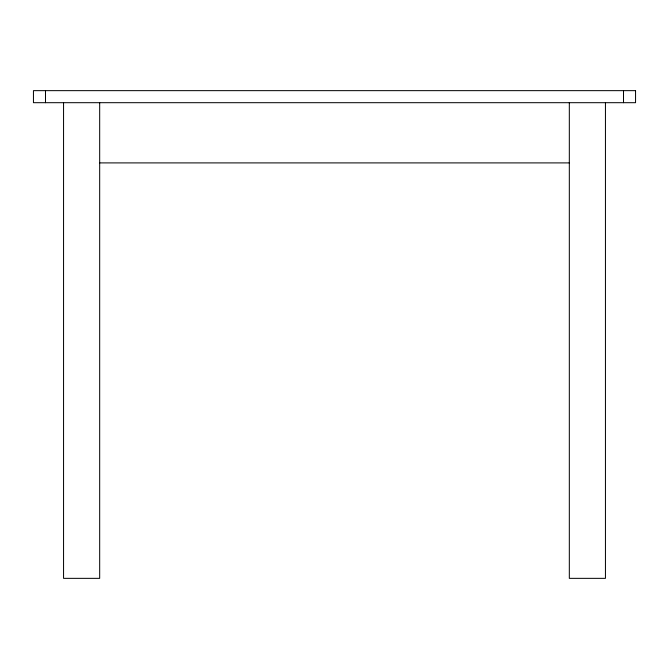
<?xml version="1.0" encoding="UTF-8"?>
<svg xmlns="http://www.w3.org/2000/svg" width="669" height="669" viewBox="0 0 669 669"><rect width="100%" height="100%" fill="white"/><g stroke="black" fill="none" stroke-linecap="round" stroke-linejoin="round"><path stroke-width="1" d="M99.681 162.902L569.319 162.902M623.508 90.65L623.508 102.692M605.445 102.692L605.445 578.351L569.319 578.351L569.319 102.692M99.681 102.692L99.681 578.351L63.555 578.351L63.555 102.692M45.492 90.65L45.492 102.692M635.55 90.65L33.45 90.65L33.45 102.692L635.55 102.692L635.55 90.65"/></g></svg>
